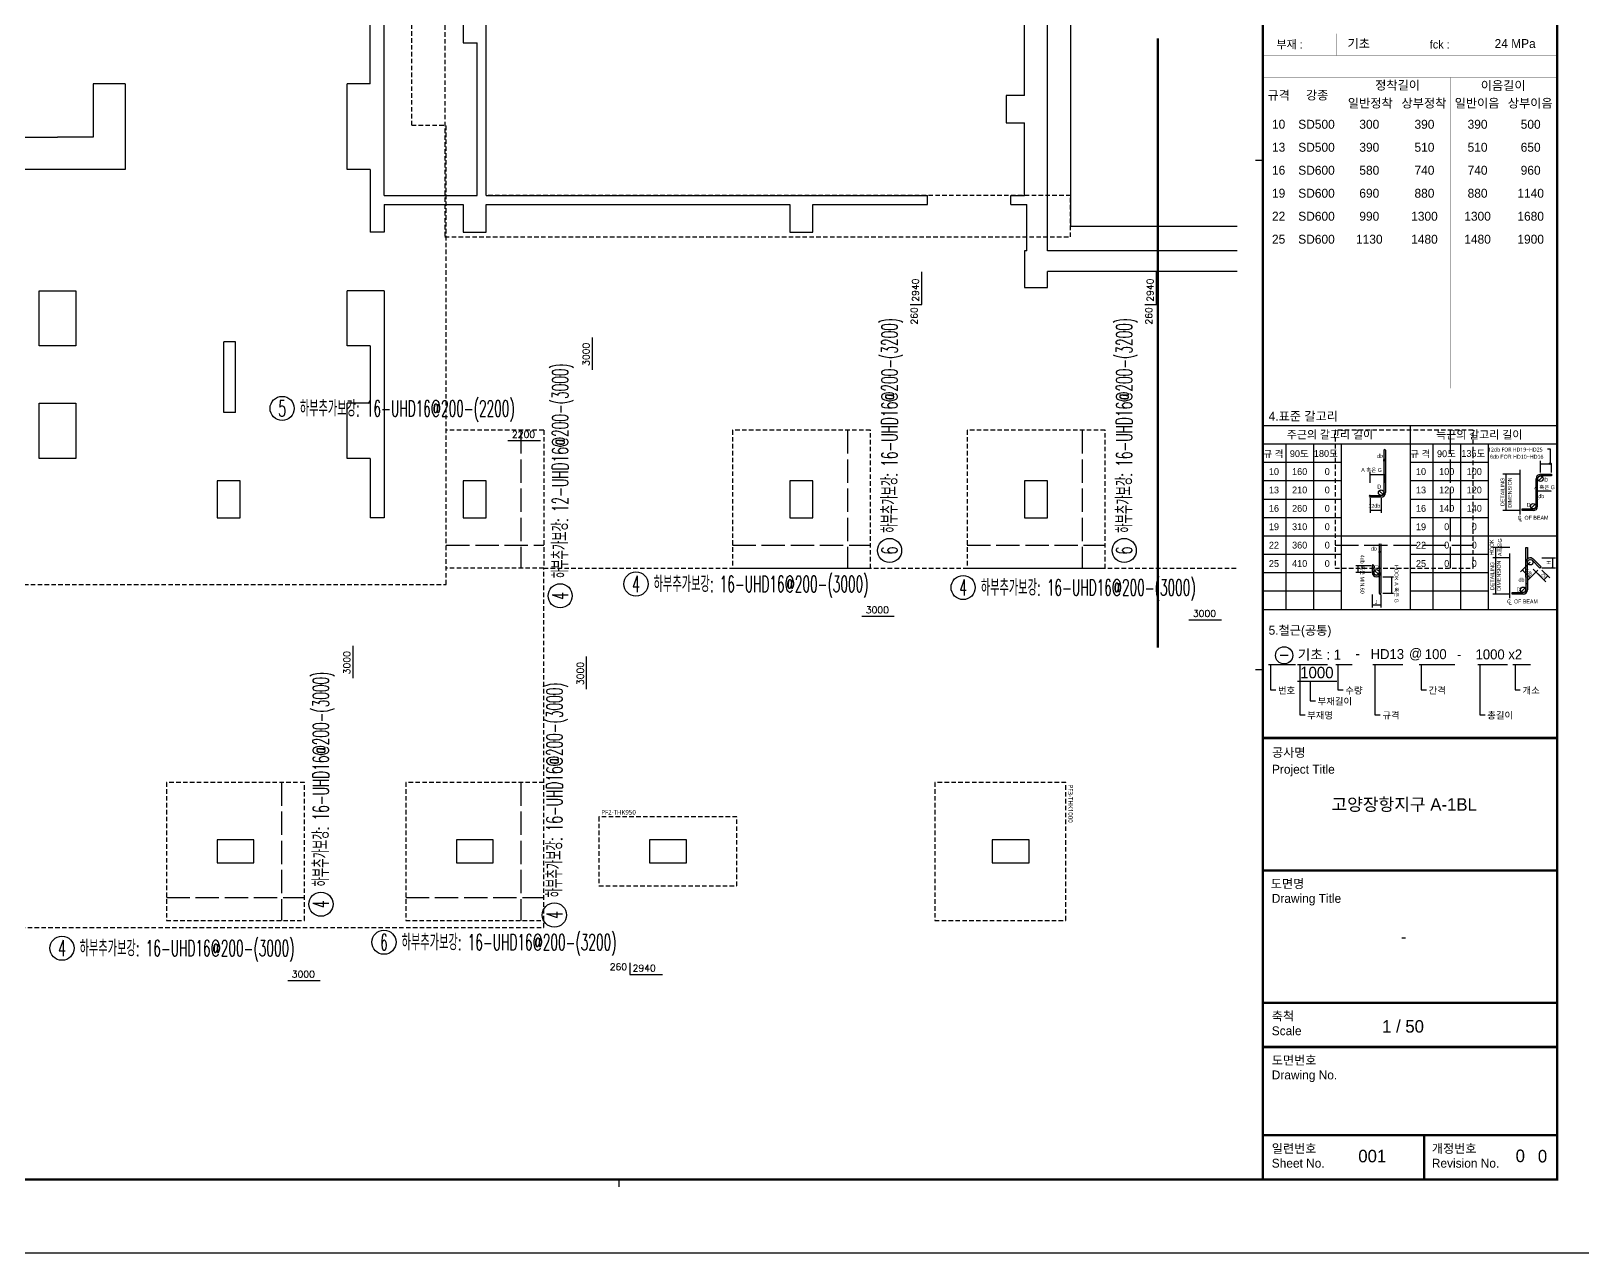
# Model space of a CAD drawing. Header units: millimetres. Extents: x 321717 to 696608, y -514806 to -16026.
# Drawn here: x 570298 to 604030, y -162618 to -136073 of the extents above; entities that cross this region are included whole.
import ezdxf
from ezdxf.enums import TextEntityAlignment as Align

# ---------------------------------------------------------------- set-up
doc = ezdxf.new("R2010")
doc.units = ezdxf.units.MM
doc.header["$LTSCALE"] = 65
doc.linetypes.add('XS-기초$0$HID', pattern=[2.3, 1.5, -0.8])
doc.linetypes.add('XS-기초$0$HID2', pattern=[7.5, 6, -1.5])
doc.layers.get('Defpoints').update_dxf_attribs({"color": 145})
for name, color, linetype in [('XDIM', 7, 'Continuous'), ('XS-기초$0$BAR-B', 2, 'XS-기초$0$HID2'), ('XS-기초$0$MAT', 3, 'XS-기초$0$HID'), ('XS-기초$0$PILE-P', 4, 'XS-기초$0$HID'), ('XS-기초$0$WALL', 11, 'Continuous'), ('XS-기초$0$기초꺽임', 4, 'XS-기초$0$HID'), ('XS-기초$0$기초연단', 3, 'Continuous'), ('XS-기초$0$하부보강', 7, 'XS-기초$0$HID'), ('XTAG', 7, 'Continuous'), ('기초꺽임', 7, 'Continuous')]:
    doc.layers.add(name, color=color, linetype=linetype)
doc.layers.add('XS-기초$0$DEFPOINT', color=144, linetype='Continuous', plot=False)
doc.styles.add('ARIAL', font='malgun_0.ttf')
doc.styles.add('HYULL', font='Dotum.ttf')
doc.styles.add('XRebar', font='Romans.shx', dxfattribs={"bigfont": 'whgtxt.shx'})
doc.styles.add('XRebar2', font='Romans.shx')
doc.styles.add('XRebarSheet', font='HMKMRHD.TTF')
doc.styles.add('XS-기초$0$맑은고딕', font='malgun_0.ttf')
doc.dimstyles.new('NDIM', dxfattribs={"dimtxt": 3, "dimasz": 1.5, "dimexe": 2, "dimexo": 2, "dimgap": 1, "dimtad": 1, "dimdec": 0, "dimdsep": 46, "dimlunit": 6, "dimtxsty": 'ARIAL', "dimblk": 'DOT', "dimcen": 1, "dimclrd": 256, "dimclre": 7, "dimclrt": 3, "dimadec": 0, "dimazin": 0, "dimtfac": 1, "dimtdec": 0, "dimtix": 1, "dimtmove": 2, "dimatfit": 3, "dimldrblk": 'DOT', "dimfxl": 8, "dimtvp": 1, "dimtolj": 1, "dimlwd": -1, "dimlwe": -1, "dimarcsym": 0})

# ---------------------------------------------------------------- blocks, each defined once
blk = doc.blocks.new('_Dot')
at = {"color": 0, "linetype": 'ByBlock', "lineweight": -2}
blk.add_line((-0.5, 0), (-1, 0), dxfattribs=at)
at = {"color": 0, "linetype": 'ByBlock', "const_width": 0.5}
blk.add_lwpolyline([(-0.25, 0, 1), (0.25, 0, 1)], format="xyb", close=True, dxfattribs=at)
blk = doc.blocks.new('*D118')
at = {"color": 7, "transparency": 16777216}
for p, q in [((80432, 20451), (80432, 20463)), ((80477, 20451), (80477, 20463))]:
    blk.add_line(p, q, dxfattribs=at)
at = {"transparency": 16777216}
blk.add_line((80433, 20461), (80475, 20461), dxfattribs=at)
at = {"layer": 'Defpoints', "color": 0, "transparency": 16777216}
for p in [(80432, 20449), (80477, 20461), (80477, 20449)]:
    blk.add_point(p, dxfattribs=at)
at = {"transparency": 16777216, "xscale": 1.5, "yscale": 1.5, "zscale": 1.5, "rotation": 180}
blk.add_blockref('_Dot', (80432, 20461), dxfattribs=at)
at = {"transparency": 16777216, "xscale": 1.5, "yscale": 1.5, "zscale": 1.5}
blk.add_blockref('_Dot', (80477, 20461), dxfattribs=at)
blk = doc.blocks.new('*D119')
at = {"color": 7, "transparency": 16777216}
for p, q in [((76172, 19024), (76172, 19045)), ((76217, 19024), (76217, 19045))]:
    blk.add_line(p, q, dxfattribs=at)
at = {"transparency": 16777216}
blk.add_line((76215, 19043), (76174, 19043), dxfattribs=at)
at = {"layer": 'Defpoints', "color": 0, "transparency": 16777216}
for p in [(76172, 19043), (76172, 19022), (76217, 19022)]:
    blk.add_point(p, dxfattribs=at)
at = {"transparency": 16777216, "xscale": 1.5, "yscale": 1.5, "zscale": 1.5, "rotation": 180}
blk.add_blockref('_Dot', (76172, 19043), dxfattribs=at)
at = {"transparency": 16777216, "xscale": 1.5, "yscale": 1.5, "zscale": 1.5}
blk.add_blockref('_Dot', (76217, 19043), dxfattribs=at)
blk = doc.blocks.new('*D120')
at = {"transparency": 16777216}
blk.add_line((80158, 18181), (80199, 18181), dxfattribs=at)
at = {"layer": 'Defpoints', "color": 0, "transparency": 16777216}
for p in [(80156, 18181), (80201, 18181), (80201, 18181)]:
    blk.add_point(p, dxfattribs=at)
at = {"transparency": 16777216, "xscale": 1.5, "yscale": 1.5, "zscale": 1.5, "rotation": 180}
blk.add_blockref('_Dot', (80156, 18181), dxfattribs=at)
at = {"transparency": 16777216, "xscale": 1.5, "yscale": 1.5, "zscale": 1.5}
blk.add_blockref('_Dot', (80201, 18181), dxfattribs=at)
blk = doc.blocks.new('XS-기초$0$PF3')
at = {"layer": 'XS-기초$0$MAT', "linetype": 'XS-기초$0$HID'}
blk.add_lwpolyline([(-1500, -1650), (1500, -1650), (1500, 1200), (-1500, 1200)], close=True, dxfattribs=at)
at = {"layer": 'XS-기초$0$DEFPOINT', "color": 1, "style": 'XS-기초$0$맑은고딕'}
blk.add_text('PF3-THK1000', height=100, dxfattribs=at).set_placement((-1450, 1300), align=Align.MIDDLE_LEFT)
blk = doc.blocks.new('XS-기초$0$PF2')
at = {"layer": 'XS-기초$0$MAT', "linetype": 'XS-기초$0$HID'}
blk.add_lwpolyline([(-1500, -750), (1500, -750), (1500, 750), (-1500, 750)], close=True, dxfattribs=at)
at = {"layer": 'XS-기초$0$DEFPOINT', "color": 1, "style": 'XS-기초$0$맑은고딕'}
blk.add_text('PF2-THK950', height=100, dxfattribs=at).set_placement((-1450, 850), align=Align.MIDDLE_LEFT)
blk = doc.blocks.new('zhstes')
at = {"layer": 'XS-기초$0$WALL', "color": 5}
for p, q in [((30300, 7250), (30300, 17925)), ((15580, 10875), (15580, 17475)), ((15880, 8450), (15880, 17475)), ((18100, 8450), (18100, 17425)), ((17600, 12565), (17600, 11765)), ((29800, 10625), (29800, 12175)), ((17600, 11765), (17900, 11765)), ((17900, 8450), (17900, 11765)), ((10255, 10875), (9555, 10875)), ((9555, 10875), (9555, 9715)), ((10255, 10875), (10255, 9015)), ((15080, 9015), (15080, 10875)), ((15580, 10875), (15080, 10875)), ((29800, 10625), (29400, 10625)), ((29400, 10625), (29400, 10025)), ((29400, 10025), (29800, 10025)), ((29800, 8450), (29800, 10025)), ((8005, 9715), (8780, 9715)), ((9555, 9715), (8780, 9715)), ((10255, 9015), (7305, 9015)), ((15580, 9015), (15080, 9015)), ((15580, 9015), (15580, 7650)), ((15880, 8450), (17900, 8450)), ((18100, 8450), (27690, 8450)), ((27690, 8250), (27690, 8450)), ((29500, 8450), (29800, 8450)), ((29500, 8250), (29500, 8450)), ((15880, 8250), (15880, 7650)), ((15880, 8250), (17600, 8250)), ((17600, 8250), (17600, 7650)), ((18100, 8250), (24700, 8250)), ((18100, 7650), (18100, 8250)), ((24700, 8250), (24700, 7650)), ((25200, 8250), (27690, 8250)), ((25200, 7650), (25200, 8250)), ((29500, 8250), (29850, 8250)), ((29850, 7250), (29850, 8250)), ((15880, 7650), (15580, 7650)), ((17600, 7650), (18100, 7650)), ((24700, 7650), (25200, 7650)), ((29850, 7250), (29800, 7250)), ((29800, 7250), (29800, 6450)), ((34421, 7250), (30300, 7250)), ((30300, 6450), (30300, 6800)), ((34421, 6800), (30300, 6800)), ((29800, 6450), (30300, 6450)), ((8380, 5180), (8380, 6380)), ((8380, 6380), (9180, 6380)), ((9180, 6380), (9180, 5180)), ((15880, 6380), (15080, 6380)), ((15080, 5180), (15080, 6380)), ((15880, 6380), (15880, 1450)), ((9180, 5180), (8380, 5180)), ((12400, 3735), (12400, 5270)), ((12650, 5270), (12400, 5270)), ((12650, 3735), (12650, 5270)), ((15580, 5180), (15080, 5180)), ((15580, 5180), (15580, 3935)), ((8380, 2735), (8380, 3935)), ((8380, 3935), (9180, 3935)), ((9180, 3935), (9180, 2735)), ((12650, 3735), (12400, 3735)), ((15080, 2735), (15080, 3935)), ((15580, 3935), (15080, 3935)), ((9180, 2735), (8380, 2735)), ((15580, 2735), (15080, 2735)), ((15580, 2735), (15580, 1450)), ((12750, 2250), (12250, 2250)), ((12250, 2250), (12250, 1450)), ((12750, 1450), (12750, 2250)), ((18100, 2250), (17600, 2250)), ((17600, 2250), (17600, 1450)), ((18100, 1450), (18100, 2250)), ((25200, 2250), (24700, 2250)), ((24700, 2250), (24700, 1450)), ((25200, 1450), (25200, 2250)), ((30300, 2250), (29800, 2250)), ((29800, 2250), (29800, 1450)), ((30300, 1450), (30300, 2250)), ((12250, 1450), (12750, 1450)), ((15880, 1450), (15580, 1450)), ((17600, 1450), (18100, 1450)), ((24700, 1450), (25200, 1450)), ((29800, 1450), (30300, 1450)), ((12250, -5550), (12250, -6050)), ((13050, -5550), (12250, -5550)), ((13050, -6050), (13050, -5550)), ((17450, -5550), (17450, -6050)), ((18250, -5550), (17450, -5550)), ((18250, -6050), (18250, -5550)), ((21650, -5550), (21650, -6050)), ((22450, -5550), (21650, -5550)), ((22450, -6050), (22450, -5550)), ((29100, -5550), (29100, -6050)), ((29900, -5550), (29100, -5550)), ((29900, -6050), (29900, -5550)), ((12250, -6050), (13050, -6050)), ((17450, -6050), (18250, -6050)), ((21650, -6050), (22450, -6050)), ((29100, -6050), (29900, -6050))]:
    blk.add_line(p, q, dxfattribs=at)
at = {"layer": 'XS-기초$0$기초꺽임'}
blk.add_lwpolyline([(17200, 18425), (17200, 7550), (30800, 7550), (30800, 8450), (18100, 8450), (18100, 18425)], close=True, dxfattribs=at)
at = {"layer": 'XS-기초$0$기초연단', "linetype": 'XS-기초$0$HID'}
for p, q in [((16480, 9975), (16480, 18425)), ((16480, 9975), (17230, 9975)), ((17230, 0), (17230, 9975)), ((19350, 350), (34421, 350)), ((19350, -7450), (19350, 350)), ((-13925, 0), (17230, 0)), ((-17132, -7450), (19350, -7450))]:
    blk.add_line(p, q, dxfattribs=at)
at = {"layer": 'XS-기초$0$기초연단'}
for p in [(30800, 18425), (34421, 7775)]:
    blk.add_line(p, (30800, 7775), dxfattribs=at)
at = {"layer": '기초꺽임', "color": 1, "const_width": 50}
blk.add_lwpolyline([(32700, -1377), (32700, 11861)], dxfattribs=at)
at = {"layer": 'XS-기초$0$PILE-P', "rotation": 270}
blk.add_blockref('XS-기초$0$PF3', (29500, -5800), dxfattribs=at)
at = {"layer": 'XS-기초$0$PILE-P'}
blk.add_blockref('XS-기초$0$PF2', (22050, -5800), dxfattribs=at)
blk = doc.blocks.new('*U390', base_point=(576051.8221, -144271.2875))
at = {"layer": 'XTAG', "color": 0, "linetype": 'Continuous', "ltscale": 1.17728e-311}
blk.add_circle((575756.5096, -144271.2875), 262.5, dxfattribs=at)
at = {"layer": 'XTAG', "color": 0, "linetype": 'Continuous', "ltscale": 1.17728e-311, "style": 'XRebar', "width": 0.55}
blk.add_text('하부추가보강: 16-UHD16@200-(2200)', height=350, dxfattribs=at).set_placement((576139.3221, -144271.2875), align=Align.MIDDLE_LEFT)
blk.add_text('5', height=350, dxfattribs=at).set_placement((575756.5096, -144271.2875), align=Align.MIDDLE_CENTER)
blk = doc.blocks.new('*U391', base_point=(594058.6077, -147062.3564))
at = {"layer": 'XTAG', "color": 0, "linetype": 'Continuous', "ltscale": 1.17728e-311}
blk.add_circle((594058.6077, -147357.6689), 262.5, dxfattribs=at)
at = {"layer": 'XTAG', "color": 0, "linetype": 'Continuous', "ltscale": 1.17728e-311, "style": 'XRebar', "width": 0.55}
blk.add_text('하부추가보강: 16-UHD16@200-(3200)', height=350, rotation=90, dxfattribs=at).set_placement((594058.6077, -146974.8564), align=Align.MIDDLE_LEFT)
blk.add_text('6', height=350, rotation=90, dxfattribs=at).set_placement((594058.6077, -147357.6689), align=Align.MIDDLE_CENTER)
blk = doc.blocks.new('*U392', base_point=(588958.6077, -147062.3564))
at = {"layer": 'XTAG', "color": 0, "linetype": 'Continuous', "ltscale": 1.17728e-311}
blk.add_circle((588958.6077, -147357.6689), 262.5, dxfattribs=at)
at = {"layer": 'XTAG', "color": 0, "linetype": 'Continuous', "ltscale": 1.17728e-311, "style": 'XRebar', "width": 0.55}
blk.add_text('하부추가보강: 16-UHD16@200-(3200)', height=350, rotation=90, dxfattribs=at).set_placement((588958.6077, -146974.8564), align=Align.MIDDLE_LEFT)
blk.add_text('6', height=350, rotation=90, dxfattribs=at).set_placement((588958.6077, -147357.6689), align=Align.MIDDLE_CENTER)
blk = doc.blocks.new('*U393', base_point=(578264.4668, -155867.9721))
at = {"layer": 'XTAG', "color": 0, "linetype": 'Continuous', "ltscale": 1.17728e-311}
blk.add_circle((577969.1543, -155867.9721), 262.5, dxfattribs=at)
at = {"layer": 'XTAG', "color": 0, "linetype": 'Continuous', "ltscale": 1.17728e-311, "style": 'XRebar', "width": 0.55}
blk.add_text('6', height=350, dxfattribs=at).set_placement((577969.1543, -155867.9721), align=Align.MIDDLE_CENTER)
blk.add_text('하부추가보강: 16-UHD16@200-(3200)', height=350, dxfattribs=at).set_placement((578351.9668, -155867.9721), align=Align.MIDDLE_LEFT)
blk = doc.blocks.new('*U394', base_point=(581798.9149, -148047.1731))
at = {"layer": 'XTAG', "color": 0, "linetype": 'Continuous', "ltscale": 1.17728e-311}
blk.add_circle((581798.9149, -148342.4856), 262.5, dxfattribs=at)
at = {"layer": 'XTAG', "color": 0, "linetype": 'Continuous', "ltscale": 1.17728e-311, "style": 'XRebar', "width": 0.55}
blk.add_text('하부추가보강: 12-UHD16@200-(3000)', height=350, rotation=90, dxfattribs=at).set_placement((581798.9149, -147959.6731), align=Align.MIDDLE_LEFT)
blk.add_text('4', height=350, rotation=90, dxfattribs=at).set_placement((581798.9149, -148342.4856), align=Align.MIDDLE_CENTER)
blk = doc.blocks.new('*U395', base_point=(590852.7845, -148162.2374))
at = {"layer": 'XTAG', "color": 0, "linetype": 'Continuous', "ltscale": 1.17728e-311}
blk.add_circle((590557.472, -148162.2374), 262.5, dxfattribs=at)
at = {"layer": 'XTAG', "color": 0, "linetype": 'Continuous', "ltscale": 1.17728e-311, "style": 'XRebar', "width": 0.55}
blk.add_text('4', height=350, dxfattribs=at).set_placement((590557.472, -148162.2374), align=Align.MIDDLE_CENTER)
blk.add_text('하부추가보강: 16-UHD16@200-(3000)', height=350, dxfattribs=at).set_placement((590940.2845, -148162.2374), align=Align.MIDDLE_LEFT)
blk = doc.blocks.new('*U396', base_point=(583742.1677, -148085.6576))
at = {"layer": 'XTAG', "color": 0, "linetype": 'Continuous', "ltscale": 1.17728e-311}
blk.add_circle((583446.8552, -148085.6576), 262.5, dxfattribs=at)
at = {"layer": 'XTAG', "color": 0, "linetype": 'Continuous', "ltscale": 1.17728e-311, "style": 'XRebar', "width": 0.55}
blk.add_text('4', height=350, dxfattribs=at).set_placement((583446.8552, -148085.6576), align=Align.MIDDLE_CENTER)
blk.add_text('하부추가보강: 16-UHD16@200-(3000)', height=350, dxfattribs=at).set_placement((583829.6677, -148085.6576), align=Align.MIDDLE_LEFT)
blk = doc.blocks.new('*U397', base_point=(581673.2506, -154981.2786))
at = {"layer": 'XTAG', "color": 0, "linetype": 'Continuous', "ltscale": 1.17728e-311}
blk.add_circle((581673.2506, -155276.5911), 262.5, dxfattribs=at)
at = {"layer": 'XTAG', "color": 0, "linetype": 'Continuous', "ltscale": 1.17728e-311, "style": 'XRebar', "width": 0.55}
blk.add_text('하부추가보강: 16-UHD16@200-(3000)', height=350, rotation=90, dxfattribs=at).set_placement((581673.2506, -154893.7786), align=Align.MIDDLE_LEFT)
blk.add_text('4', height=350, rotation=90, dxfattribs=at).set_placement((581673.2506, -155276.5911), align=Align.MIDDLE_CENTER)
blk = doc.blocks.new('*U398', base_point=(576599.1439, -154746.189))
at = {"layer": 'XTAG', "color": 0, "linetype": 'Continuous', "ltscale": 1.17728e-311}
blk.add_circle((576599.1439, -155041.5015), 262.5, dxfattribs=at)
at = {"layer": 'XTAG', "color": 0, "linetype": 'Continuous', "ltscale": 1.17728e-311, "style": 'XRebar', "width": 0.55}
blk.add_text('하부추가보강: 16-UHD16@200-(3000)', height=350, rotation=90, dxfattribs=at).set_placement((576599.1439, -154658.689), align=Align.MIDDLE_LEFT)
blk.add_text('4', height=350, rotation=90, dxfattribs=at).set_placement((576599.1439, -155041.5015), align=Align.MIDDLE_CENTER)
blk = doc.blocks.new('*U399', base_point=(571265.9893, -155998.5311))
at = {"layer": 'XTAG', "color": 0, "linetype": 'Continuous', "ltscale": 1.17728e-311}
blk.add_circle((570970.6768, -155998.5311), 262.5, dxfattribs=at)
at = {"layer": 'XTAG', "color": 0, "linetype": 'Continuous', "ltscale": 1.17728e-311, "style": 'XRebar', "width": 0.55}
blk.add_text('4', height=350, dxfattribs=at).set_placement((570970.6768, -155998.5311), align=Align.MIDDLE_CENTER)
blk.add_text('하부추가보강: 16-UHD16@200-(3000)', height=350, dxfattribs=at).set_placement((571353.4893, -155998.5311), align=Align.MIDDLE_LEFT)
blk = doc.blocks.new('dhs_sheet2e')
h = blk.add_hatch(color=256)
edge = h.paths.add_edge_path()
edge.add_line((76299, 21797), (76299, 20646.2))
edge.add_arc((76224.2, 20646.2), 74.7, -90, 0, ccw=False)
edge.add_line((76224.2, 20571.5), (75925.3, 20571.5))
edge.add_arc((75925.3, 20549.1), 22.4, 90, 270)
edge.add_line((75925.3, 20526.7), (76224.2, 20526.7))
edge.add_arc((76224.2, 20646.2), 119.6, 270, 360)
edge.add_line((76343.8, 20646.2), (76343.8, 21797))
edge.add_arc((76321.4, 21797), 22.4, 0, 180)
blk.add_hatch(color=256).paths.add_polyline_path([(80850.3, 21144.3), (80551.4, 21144.3, 0.4142136), (80431.9, 21024.7), (80431.9, 20621.2), (80431.9, 20277.5, -0.4142136), (80357.1, 20202.7), (80058.2, 20202.7), (80058.2, 20157.9), (80357.1, 20157.9, 0.4142136), (80476.7, 20277.5), (80476.7, 20621.2), (80476.7, 21024.7, -0.4142136), (80551.4, 21099.4), (80850.3, 21099.4)])
h = blk.add_hatch(color=256)
h.paths.add_polyline_path([(76216.8, 18481.2, -0.2277351), (76172, 18387.9), (76172, 17913.3, 1), (76216.8, 17913.3)])
h.paths.add_polyline_path([(76216.8, 19258.4, 1), (76172, 19258.4), (76172, 18481.2, -0.1833618), (76153.2, 18431.7, -0.6790836), (76150.1, 18423.9, -0.2067221), (76146.9, 18425.3, -0.6466922), (76022.6, 18481.2), (76022.6, 18660.6, 1), (75977.7, 18660.6), (75977.7, 18481.2, 1), (76216.8, 18481.2)])
h.paths.add_polyline_path([(76153.2, 18431.7, -0.0300135), (76146.9, 18425.3, 0.2067221), (76150.1, 18423.9, 0.6790836)], flags=17)
h = blk.add_hatch(color=256)
h.paths.add_polyline_path([(80200.9, 19160.1), (80156.1, 19160.1), (80156.1, 18756.6, -0.2277351), (80200.9, 18850)])
h.paths.add_polyline_path([(80156.1, 18756.6), (80156.1, 18353.1), (80156.1, 18009.4, -0.4142136), (80081.4, 17934.7), (79782.5, 17934.7), (79782.5, 17889.8), (80081.4, 17889.8, 0.4142136), (80200.9, 18009.4), (80200.9, 18353.1), (80200.9, 18756.6, -0.6681786), (80328.5, 18809.5), (80539.9, 18598.1), (80571.6, 18629.8), (80360.2, 18841.2, 0.6681786)])
at = {"color": 7}
for p, q in [((73013.1, 29664.7), (72813.3, 29664.7)), ((80551.4, 21191.6), (80551.4, 21507.4)), ((76343.8, 20916), (76343.8, 21141.7)), ((79996, 21144.3), (79533, 21144.3)), ((80850.3, 21191.6), (80850.3, 21435)), ((80431.9, 20947.5), (80431.9, 20685.3)), ((79996, 20157.9), (79533, 20157.9)), ((79720.2, 19160.1), (79257.5, 19160.1)), ((75953.1, 18660.6), (75532.2, 18660.6)), ((79720.2, 18876.2), (79257.5, 18876.2)), ((79720.2, 18876.2), (79257.5, 18876.2)), ((80273.9, 18754.9), (80011.4, 18492.3)), ((80591.1, 18876.2), (80958.3, 18876.2)), ((80591.1, 18607.2), (80958.3, 18607.2)), ((75953.1, 18481.2), (75532.2, 18481.2)), ((76270.6, 18361.7), (76562.3, 18361.7)), ((80485.3, 18543.5), (80222.7, 18281)), ((80488.8, 18437.8), (80698.5, 18228.1)), ((80594.5, 18543.5), (80804.2, 18333.8)), ((75977.7, 17876.9), (75977.7, 17530.5)), ((76216.8, 17876.9), (76216.8, 17530.5)), ((76270.6, 17913.3), (76562.3, 17913.3)), ((79720.2, 17885.5), (79257.5, 17885.5)), ((73477.6, 16230.5), (73697, 16230.5)), ((73013.1, 15831.2), (72813.3, 15831.2)), ((55508.9, 1997.6), (55508.9, 1797.9))]:
    blk.add_line(p, q, dxfattribs=at)
at = {"color": 7, "ltscale": 2}
for p, q in [((73013.1, 22471.6), (81003.6, 22471.6)), ((77008.3, 22471.6), (77008.3, 17477.6)), ((73013.1, 21972.2), (81003.6, 21972.2)), ((73637.3, 21972.2), (73637.3, 17477.6)), ((74386.4, 21972.2), (74386.4, 17477.6)), ((75135.6, 21972.2), (75135.6, 17477.6)), ((77632.6, 21972.2), (77632.6, 17477.6)), ((78381.7, 21972.2), (78381.7, 17477.6)), ((79130.8, 21972.2), (79130.8, 17477.6)), ((73013.1, 21472.8), (75135.6, 21472.8)), ((77008.3, 21472.8), (79130.8, 21472.8)), ((75135.6, 19475.2), (77008.3, 19475.2)), ((79130.8, 19475.2), (81003.6, 19475.2)), ((73013.1, 17477.6), (81003.6, 17477.6))]:
    blk.add_line(p, q, dxfattribs=at)
for p, q in [((76299, 21797), (76299, 20646.2)), ((76343.8, 21797), (76343.8, 20646.2)), ((80742.8, 21835.3), (80817.5, 21835.3)), ((80817.5, 21835.3), (80817.5, 21432.5)), ((79607.9, 21142.4), (79607.9, 20159.8)), ((80551.4, 21144.3), (80850.3, 21144.3)), ((80850.3, 21099.4), (80551.4, 21099.4)), ((80553.3, 21432.5), (80848.4, 21432.5)), ((80850.3, 21144.3), (80850.3, 21099.4)), ((76277.1, 20593.4), (76171.4, 20699.1)), ((80431.9, 20277.5), (80431.9, 21024.7)), ((80835.3, 20687.8), (80431.9, 20687.8)), ((80476.7, 20277.5), (80476.7, 21024.7)), ((80498.6, 20971.9), (80604.3, 21077.5)), ((75925.3, 20571.5), (76224.2, 20571.5)), ((76224.2, 20526.7), (75925.3, 20526.7)), ((80304.3, 20224.6), (80410, 20330.3)), ((80058.2, 20202.7), (80357.1, 20202.7)), ((80058.2, 20157.9), (80058.2, 20202.7)), ((80357.1, 20157.9), (80058.2, 20157.9)), ((76172, 19258.4), (76172, 18481.2)), ((76216.8, 19258.4), (76216.8, 18481.2)), ((79332.2, 19158.3), (79332.2, 18878.1)), ((75592.1, 18659.1), (75592.1, 18482.7)), ((75977.7, 18660.6), (75977.7, 18481.2)), ((76022.6, 18660.6), (76022.6, 18481.2)), ((79332.2, 18874.3), (79332.2, 17887.4)), ((80156.1, 18353.1), (80156.1, 18756.6)), ((80200.9, 18353.1), (80200.9, 18756.6)), ((80328.5, 18809.5), (80539.9, 18598.1)), ((80357.7, 18568.9), (80698.5, 18228.1)), ((80360.2, 18841.2), (80571.6, 18629.8)), ((80539.9, 18598.1), (80571.6, 18629.8)), ((80883.4, 18874.3), (80883.4, 18609.1)), ((76150.1, 18428.4), (76044.4, 18534.1)), ((76502.4, 18360.2), (76502.4, 17914.8)), ((80065.6, 18544), (80274.3, 18335.3)), ((80156.1, 18353.1), (80156.1, 18009.4)), ((80200.9, 18353.1), (80200.9, 18009.4)), ((80749.9, 18385.4), (80646.9, 18282.4)), ((79782.5, 17889.8), (79782.5, 17934.7)), ((79782.5, 17934.7), (80081.4, 17934.7)), ((80081.4, 17889.8), (79782.5, 17889.8)), ((80028.6, 17956.6), (80134.2, 18062.2)), ((76215.3, 17590.4), (75979.2, 17590.4))]:
    blk.add_line(p, q)
at = {"color": 1}
for p, q in [((76299, 21501), (76299, 21548.4)), ((76342.3, 21546.4), (76300.5, 21546.4)), ((76343.8, 21501), (76343.8, 21548.4)), ((75925.3, 20916), (75925.3, 21199.6)), ((75926.8, 21139.7), (76342.3, 21139.7)), ((75925.3, 20500.1), (75925.3, 20098.9)), ((76224.2, 20500.1), (76224.2, 20098.9)), ((76222.7, 20158.9), (75926.8, 20158.9))]:
    blk.add_line(p, q, dxfattribs=at)
at = {"linetype": 'Continuous'}
for p, q in [((79998.5, 20053.3), (79998.5, 21263.8)), ((79722.7, 17785.2), (79722.7, 18995.8))]:
    blk.add_line(p, q, dxfattribs=at)
at = {"color": 4}
for p, q in [((80156.1, 19160.1), (80200.9, 19160.1)), ((80156.1, 18756.6), (80156.1, 19160.1)), ((80200.9, 19160.1), (80200.9, 18850)), ((76172, 18387.9), (76172, 17913.3)), ((76216.8, 18481.2), (76216.8, 17913.3))]:
    blk.add_line(p, q, dxfattribs=at)
at = {"color": 1, "ltscale": 2}
for p, q in [((73160.8, 15979.6), (73897.2, 15979.6)), ((73217.3, 15979.6), (73217.3, 15288.3)), ((73955, 15979.6), (74769.1, 15979.6)), ((74011.5, 15979.6), (74011.5, 14611.4)), ((74992, 15979.6), (75438.1, 15979.6)), ((75048.5, 15979.6), (75048.5, 15288.3)), ((75998.4, 15979.6), (76812.5, 15979.6)), ((76054.9, 15979.6), (76054.9, 14611.4)), ((77253.2, 15979.6), (78222.3, 15979.6)), ((77309.7, 15979.6), (77309.7, 15288.3)), ((78846.9, 15979.6), (79661, 15979.6)), ((78903.4, 15979.6), (78903.4, 14611.4)), ((79804.8, 15979.6), (80281.2, 15979.6)), ((79861.3, 15979.6), (79861.3, 15288.3)), ((73217.3, 15288.3), (73361.3, 15288.3)), ((73955, 15525.5), (75020.4, 15525.5)), ((74296, 15525.5), (74296, 14991.1)), ((75048.5, 15288.3), (75192.5, 15288.3)), ((77309.7, 15288.3), (77453.7, 15288.3)), ((79861.3, 15288.3), (80005.3, 15288.3)), ((74296, 14991.1), (74440, 14991.1)), ((74011.5, 14611.4), (74155.5, 14611.4)), ((76054.9, 14611.4), (76198.9, 14611.4)), ((78903.4, 14611.4), (79047.4, 14611.4))]:
    blk.add_line(p, q, dxfattribs=at)
at = {"color": 30}
for p, q in [((73013.1, 6791.9), (81003.6, 6791.9)), ((73013.1, 5593.3), (81003.6, 5593.3)), ((73013.1, 3196.2), (81003.6, 3196.2))]:
    blk.add_line(p, q, dxfattribs=at)
at = {"color": 7}
blk.add_lwpolyline([(84000, 0), (84000, 59329.4), (0, 59329.4), (0, 0)], close=True, dxfattribs=at)
at = {"color": 30, "const_width": 64.9}
blk.add_lwpolyline([(81003.6, 57331.7), (2996.4, 57331.7), (2996.4, 1997.6), (81003.6, 1997.6)], close=True, dxfattribs=at)
for points in [[(73013.1, 1997.6), (73013.1, 57331.7)], [(73013.1, 13983.4), (81003.6, 13983.4)], [(73013.1, 10387.6), (81003.6, 10387.6)], [(73013.1, 6791.9), (81003.6, 6791.9)], [(73013.1, 5593.3), (81003.6, 5593.3)], [(73013.1, 3196.2), (81003.6, 3196.2)], [(77390.2, 1997.6), (77390.2, 3196.2)]]:
    blk.add_lwpolyline(points, dxfattribs=at)
at = {"color": 7, "const_width": 1.25}
for points in [[(73013.1, 33114.4), (81003.6, 33114.4)], [(75010.7, 32518), (75010.7, 33114.4)], [(77008.3, 33114.4), (77008.3, 32518)], [(79005.9, 32518), (79005.9, 33114.4)], [(73013.1, 32518), (81003.6, 32518)], [(73013.1, 31920), (81003.6, 31920)], [(73839.2, 31920), (73839.2, 23480)], [(75231.7, 31920), (75231.7, 23480)], [(78117.6, 31920), (78117.6, 23480)], [(75231.7, 31445.6), (81003.6, 31445.6)], [(76674.7, 31445.6), (76674.7, 23480)], [(79560.6, 31445.6), (79560.6, 23480)], [(73013.1, 30971.1), (81003.6, 30971.1)], [(73013.1, 30346.9), (81003.6, 30346.9)], [(73013.1, 29722.6), (81003.6, 29722.6)], [(73013.1, 29098.3), (81003.6, 29098.3)], [(73013.1, 28474.1), (81003.6, 28474.1)], [(73013.1, 27849.8), (81003.6, 27849.8)], [(73013.1, 27225.6), (81003.6, 27225.6)], [(73013.1, 26601.3), (81003.6, 26601.3)], [(73013.1, 25977.1), (81003.6, 25977.1)], [(73013.1, 25352.8), (81003.6, 25352.8)], [(73013.1, 24728.5), (81003.6, 24728.5)], [(73013.1, 24104.3), (81003.6, 24104.3)], [(73013.1, 23480), (81003.6, 23480)]]:
    blk.add_lwpolyline(points, dxfattribs=at)
at = {"ltscale": 2, "const_width": 1.25}
for points in [[(73013.1, 33114.4), (73013.1, 32518)], [(81003.6, 32518), (81003.6, 33114.4)], [(73013.1, 31595.4), (73013.1, 23480)], [(81003.6, 23480), (81003.6, 31595.4)]]:
    blk.add_lwpolyline(points, dxfattribs=at)
at = {"color": 7, "ltscale": 2, "const_width": 1.25}
blk.add_lwpolyline([(77008.3, 32518), (77008.3, 33114.4)], dxfattribs=at)
at = {"color": 1, "ltscale": 2, "const_width": 1.87}
for points in [[(79725.1, 2916.8), (79725.1, 2355), (80286.9, 2355), (80286.9, 2916.8), (79725.1, 2916.8)], [(80321.3, 2916.8), (80321.3, 2355), (80883.1, 2355), (80883.1, 2916.8), (80321.3, 2916.8)]]:
    blk.add_lwpolyline(points, dxfattribs=at)
for centre, radius in [((80551.4, 21024.7), 74.7), ((80817.5, 21432.5), 22.4), ((80817.5, 21432.5), 11.2), ((76171.4, 20699.1), 4.48), ((80498.6, 20971.9), 4.48), ((80604.3, 21077.5), 4.48), ((76277.1, 20593.4), 4.48), ((80357.1, 20277.5), 74.7), ((80410, 20330.3), 4.48), ((80304.3, 20224.6), 4.48), ((80275.7, 18756.6), 74.7), ((76044.4, 18534.1), 4.48), ((76150.1, 18428.4), 4.48), ((80081.4, 18009.4), 74.7), ((80028.6, 17956.6), 4.48), ((80134.2, 18062.2), 4.48)]:
    blk.add_circle(centre, radius)
at = {"color": 4}
for centre in [(76224.2, 20646.2), (76097.3, 18481.2)]:
    blk.add_circle(centre, 74.7, dxfattribs=at)
at = {"color": 7, "linetype": 'Continuous'}
blk.add_circle((73588.4, 16228.7), 234.1, dxfattribs=at).dxf.unprotected_set("ltscale", 0)
for centre, radius, start, end in [((76321.4, 21797), 22.4, 0, 180), ((80551.4, 21024.7), 119.6, 90, 180), ((80551.4, 21024.7), 74.7, 90, 180), ((75925.3, 20549.1), 22.4, 90, 270), ((76224.2, 20646.2), 119.6, 270, 0), ((76224.2, 20646.2), 74.7, 270, 0), ((80357.1, 20277.5), 74.7, 270, 0), ((80357.1, 20277.5), 119.6, 270, 0), ((76000.1, 18660.6), 22.4, 0, 180), ((80275.7, 18756.6), 119.6, 45, 180), ((76097.3, 18481.2), 119.6, 180, 0), ((76097.3, 18481.2), 74.7, 180, 0), ((80081.4, 18009.4), 119.6, 270, 0), ((80081.4, 18009.4), 74.7, 270, 0)]:
    blk.add_arc(centre, radius, start, end)
at = {"color": 4}
blk.add_arc((76194.4, 17913.3), 22.4, 180, 0, dxfattribs=at)
at = {"color": 1, "rotation": 180}
for p, xscale, yscale, zscale in [((76299, 21546.4), 1.5, 1.5, 1.5), ((75925.3, 21139.7), 11.98573127229489, 11.98573127229489, 11.98573127229489), ((75925.3, 20158.9), 11.98573127229489, 11.98573127229489, 11.98573127229489)]:
    blk.add_blockref('_Dot', p, dxfattribs=dict(at, xscale=xscale, yscale=yscale, zscale=zscale))
at = {"color": 1}
for p, xscale, yscale, zscale in [((76343.8, 21546.4), 1.5, 1.5, 1.5), ((76343.8, 21139.7), 1.498216409036861, 1.498216409036861, 1.498216409036861), ((76224.2, 20158.9), 11.98573127229489, 11.98573127229489, 11.98573127229489)]:
    blk.add_blockref('_Dot', p, dxfattribs=dict(at, xscale=xscale, yscale=yscale, zscale=zscale))
for p, xscale, yscale, zscale, rotation in [((79607.9, 21144.3), 14.98216409036861, 14.98216409036861, 14.98216409036861, 90), ((80551.4, 21432.5), 14.98216409036861, 14.98216409036861, 14.98216409036861, 180), ((80431.9, 20687.8), 14.98216409036861, 14.98216409036861, 14.98216409036861, 180), ((79607.9, 20157.9), 14.98216409036861, 14.98216409036861, 14.98216409036861, 270), ((79332.2, 19160.1), 14.98216409036861, 14.98216409036861, 14.98216409036861, 90), ((75592.1, 18660.6), 11.98573127229489, 11.98573127229489, 11.98573127229489, 90), ((79332.2, 18876.2), 14.98216409036861, 14.98216409036861, 14.98216409036861, 90), ((79332.2, 18876.2), 1.872770511296076, 1.872770511296076, 1.872770511296076, 270), ((80064, 18545), 14.98216409036862, 14.98216409036862, 14.98216409036862, 135.0000000000825), ((80883.4, 18876.2), 14.98216409036861, 14.98216409036861, 14.98216409036861, 90), ((80883.4, 18607.2), 14.98216409036861, 14.98216409036861, 14.98216409036861, 270), ((75592.1, 18481.2), 11.98573127229489, 11.98573127229489, 11.98573127229489, 270), ((76502.4, 18361.7), 11.98573127229489, 11.98573127229489, 11.98573127229489, 90), ((80275.7, 18333.9), 14.98216409036862, 14.98216409036862, 14.98216409036862, 315.0000000000825), ((80645.5, 18281.1), 14.98216409036861, 14.98216409036861, 14.98216409036861, 225.0000000002524), ((80751.2, 18386.8), 14.98216409036861, 14.98216409036861, 14.98216409036861, 45.00000000025246), ((76502.4, 17913.3), 11.98573127229489, 11.98573127229489, 11.98573127229489, 270), ((79332.2, 17885.5), 14.98216409036861, 14.98216409036861, 14.98216409036861, 270), ((75977.7, 17590.4), 11.98573127229489, 11.98573127229489, 11.98573127229489, 180)]:
    blk.add_blockref('_Dot', p, dxfattribs=dict(xscale=xscale, yscale=yscale, zscale=zscale, rotation=rotation))
for p, xscale, yscale, zscale in [((80850.3, 21432.5), 1.872770511296076, 1.872770511296076, 1.872770511296076), ((80850.3, 20687.8), 14.98216409036861, 14.98216409036861, 14.98216409036861), ((76216.8, 17590.4), 11.98573127229489, 11.98573127229489, 11.98573127229489)]:
    blk.add_blockref('_Dot', p, dxfattribs=dict(xscale=xscale, yscale=yscale, zscale=zscale))
at = {"color": 3}
for s, height, style, p in [('부재 :', 220, 'XRebarSheet', (73378.9, 32707.9)), ('fck :', 220, 'XRebarSheet', (77546.2, 32707.9)), ('규격', 242.71, 'XRebarSheet', (73138.4, 31320.7)), ('강종', 242.71, 'XRebarSheet', (74182, 31320.7)), ('주근의 갈고리 길이', 217.47, 'XRebarSheet', (73661.6, 22115.7)), ('늑근의 갈고리 길이', 217.47, 'XRebarSheet', (77716.4, 22111.4)), ('규 격', 184.85, 'XRebarSheet', (73024.7, 21609.3)), ('90도', 184.85, 'XRebarSheet', (73743.9, 21612.7)), ('180도', 184.85, 'XRebarSheet', (74396.5, 21618.3)), ('규 격', 184.85, 'XRebarSheet', (77015.8, 21609.3)), ('90도', 184.85, 'XRebarSheet', (77741.9, 21610.8)), ('135도', 184.85, 'XRebarSheet', (78402.8, 21618.5)), ('기초 : 1', 271.84, 'HYULL', (73958.2, 16112.5)), ('-', 271.8, 'HYULL', (75524.6, 16143.6)), ('HD13', 271.84, 'HYULL', (75937.6, 16126.4)), ('@', 271.8, 'HYULL', (76981.9, 16143.6)), ('100', 271.84, 'HYULL', (77410.5, 16124.9)), ('-', 271.8, 'HYULL', (78283.3, 16120.3)), ('1000 x2', 271.84, 'HYULL', (78789.8, 16118.6)), ('번호', 181.22, 'XRebarSheet', (73421.4, 15184.8)), ('수량', 181.22, 'XRebarSheet', (75252.6, 15184.8)), ('간격', 181.22, 'XRebarSheet', (77513.8, 15184.8)), ('개소', 181.22, 'XRebarSheet', (80065.4, 15184.8)), ('부재길이', 181.22, 'XRebarSheet', (74500.1, 14887.6)), ('부재명', 181.22, 'XRebarSheet', (74215.6, 14507.8)), ('규격', 181.22, 'XRebarSheet', (76259, 14507.8)), ('총길이', 181.22, 'XRebarSheet', (79107.5, 14507.8))]:
    blk.add_text(s, height=height, dxfattribs=dict(at, style=style)).set_placement(p)
at = {"color": 7, "style": 'XRebarSheet'}
for s, p in [('4.표준 갈고리', (73168.2, 22602.8)), ('5.철근(공통)', (73167, 16788))]:
    blk.add_text(s, height=242.71, dxfattribs=at).set_placement(p)
for s, height, style, p in [('db', 104.88, 'HYULL', (76110.6, 21591.3)), ('12db FOR HD19~HD25', 104.875, 'ARIAL', (79128.8, 21763.4)), ('6db FOR HD10~HD16', 104.875, 'HYULL', (79181.1, 21570.1)), ('A 혹은 G', 104.88, 'HYULL', (75682.6, 21210.1)), ('D', 104.9, 'HYULL', (76121.8, 20758.8)), ('A 혹은 G', 104.88, 'HYULL', (80384, 20740.7)), ('D', 104.9, 'HYULL', (80656, 20944.7)), ('12db', 104.88, 'HYULL', (75877.3, 20236.3)), ('D', 104.9, 'HYULL', (80177.8, 20262.8)), ('db', 104.88, 'HYULL', (80494.6, 20497.1)), ('C  OF BEAM', 104.88, 'HYULL', (79933.3, 19912.7)), ('L', 104.9, 'HYULL', (79978.2, 19870.3)), ('db', 104.88, 'HYULL', (75947.2, 19073.7)), ('db', 104.88, 'HYULL', (79955.9, 18229.1)), ('J', 104.9, 'HYULL', (76052.4, 17620.3)), ('C  OF BEAM', 104.88, 'HYULL', (79646.6, 17640.3)), ('D', 104.9, 'HYULL', (79902.1, 17964.6)), ('L', 104.9, 'HYULL', (79691.4, 17597.9))]:
    blk.add_text(s, height=height, dxfattribs=dict(style=style)).set_placement(p)
at = {"style": 'HYULL'}
for s, height, rotation, p in [('DETAILING', 104.88, 90, (79572.8, 20283)), ('DIMENSION', 104.88, 90, (79773.2, 20238.9)), ('HOOK', 104.88, 90, (79280.6, 18949.8)), ('A혹은G', 104.88, 90, (79503.2, 18925.5)), ('4db 혹은 MIN.60', 104.875, 270, (75662.8, 18959.9)), ('D', 104.9, 270, (76045.4, 18676.8)), ('HOOK A 혹은 G', 104.875, 270, (76588.8, 18683)), ('DETAILING', 104.88, 90, (79297.1, 18001.8)), ('DIMENSION', 104.88, 90, (79475.3, 17979.8)), ('H', 104.9, 90, (80828.6, 18696.9))]:
    blk.add_text(s, height=height, rotation=rotation, dxfattribs=at).set_placement(p)
at = {"style": 'HYULL', "width": 0.8}
for s, height, rotation, p in [('6db', 104.88, 315, (80113.5, 18528.3)), ('D', 104.9, 45, (80638.1, 18324.3))]:
    blk.add_text(s, height=height, rotation=rotation, dxfattribs=at).set_placement(p)
at = {"color": 3, "linetype": 'Continuous', "style": 'HYULL'}
e = blk.add_text('1000', height=312.13, dxfattribs=at)
e.set_placement((74023.5, 15760.5), align=Align.MIDDLE_LEFT)
e.dxf.unprotected_set("ltscale", 0)
at = {"color": 7, "style": 'XRebarSheet'}
for s, height, p in [('공사명', 241.63, (73259, 13591.6)), ('Project Title', 241.632, (73259, 13135.1)), ('도면명', 241.63, (73225, 10028.1)), ('Drawing Title', 241.632, (73252.8, 9628.5)), ('축척', 241.63, (73252.8, 6432.3)), ('Scale', 241.63, (73252.8, 6032.8)), ('도면번호', 241.63, (73252.8, 5233.8)), ('Drawing No.', 241.632, (73252.8, 4834.2)), ('일련번호', 241.63, (73252.8, 2836.6)), ('개정번호', 241.63, (77602.3, 2836.6)), ('Sheet No.', 241.63, (73252.8, 2437.1)), ('Revision No.', 241.632, (77602.3, 2437.1))]:
    blk.add_text(s, height=height, dxfattribs=at).set_placement(p, align=Align.MIDDLE_LEFT)
for base, p1, p2, picture, middle in [((80476.7, 20461.4), (80431.9, 20449.3), (80476.7, 20449.3), '*D118', (80454.3, 20461.4)), ((76172, 19043.3), (76216.8, 19021.8), (76172, 19021.8), '*D119', (76194.4, 19043.3)), ((80200.9, 18181.3), (80156.1, 18181.3), (80200.9, 18181.3), '*D120', (80178.5, 18181.3))]:
    dim = blk.add_linear_dim(base=base, p1=p1, p2=p2, text=' ', dimstyle='NDIM')
    dim.commit()
    dim.dimension.update_dxf_attribs({"geometry": picture, "text_midpoint": middle})

msp = doc.modelspace()

# ---------------------------------------------------------------- linework, layer by layer
at = {"color": 7, "ltscale": 2}
for p, q in [((597074.1, -145839.7), (598772.1, -145839.7)), ((600270.3, -145839.7), (601968.2, -145839.7)), ((597074.1, -146239.2), (598772.1, -146239.2)), ((600270.3, -146239.2), (601968.2, -146239.2)), ((597074.1, -146638.7), (598772.1, -146638.7)), ((600270.3, -146638.7), (601968.2, -146638.7)), ((597074.1, -147038.3), (598772.1, -147038.3)), ((600270.3, -147038.3), (601968.2, -147038.3)), ((597074.1, -147437.8), (598772.1, -147437.8)), ((600270.3, -147437.8), (601968.2, -147437.8)), ((597074.1, -147837.3), (598772.1, -147837.3)), ((600270.3, -147837.3), (601968.2, -147837.3)), ((597074.1, -148236.8), (598772.1, -148236.8)), ((600270.3, -148236.8), (601968.2, -148236.8))]:
    msp.add_line(p, q, dxfattribs=at)
at = {"layer": 'XDIM', "color": 250, "linetype": 'Continuous', "ltscale": 2.7937e-313}
for p, q in [((589133.6, -142590.3), (589133.6, -142590.3)), ((594233.6, -142590.3), (594233.6, -142590.3)), ((581973.9, -143575.1), (581973.9, -143575.1)), ((580523.9, -144446.3), (580523.9, -144446.3)), ((588214.3, -148260.7), (588214.3, -148260.7)), ((595324.9, -148337.2), (595324.9, -148337.2)), ((576774.1, -150274.1), (576774.2, -150274.1)), ((581848.3, -150509.2), (581848.3, -150509.2)), ((575738.1, -156173.5), (575738.1, -156173.5)), ((582736.6, -156043), (582736.6, -156043))]:
    msp.add_line(p, q, dxfattribs=at)
at = {"layer": 'XDIM', "color": 1, "linetype": 'Continuous', "ltscale": 2.7937e-313}
for points in [[(589407.9, -142010.6), (589658.6, -142010.6), (589658.6, -141303.7)], [(594507.9, -142010.6), (594758.6, -142010.6), (594758.6, -141303.7)], [(582498.9, -143435.1), (582498.9, -142728.2)], [(580663.9, -144971.3), (581370.8, -144971.3)], [(588354.3, -148785.7), (589061.2, -148785.7)], [(595464.9, -148862.2), (596171.8, -148862.2)], [(577299.1, -150134.1), (577299.1, -149427.2)], [(582373.3, -150369.2), (582373.3, -149662.3)], [(583316.2, -156317.3), (583316.2, -156568), (584023.1, -156568)], [(575878.1, -156698.5), (576585, -156698.5)]]:
    msp.add_lwpolyline(points, dxfattribs=at)
at = {"layer": 'XS-기초$0$BAR-B', "ltscale": 1.3}
for p, q in [((580942.1, -144744.7), (580942.1, -147744.7)), ((588042.1, -144744.7), (588042.1, -147744.7)), ((593142.1, -144744.7), (593142.1, -147744.7)), ((601142.1, -144744.7), (601142.1, -147744.7)), ((579322.1, -147244.7), (581442.1, -147244.7)), ((585542.1, -147244.7), (588542.1, -147244.7)), ((590642.1, -147244.7), (593642.1, -147244.7)), ((598642.1, -147244.7), (601642.1, -147244.7)), ((575742.1, -152394.7), (575742.1, -155394.7)), ((580942.1, -152394.7), (580942.1, -155394.7)), ((573242.1, -154894.7), (576242.1, -154894.7)), ((578442.1, -154894.7), (581442.1, -154894.7))]:
    msp.add_line(p, q, dxfattribs=at)
at = {"layer": 'XS-기초$0$MAT'}
for p, q in [((581442.1, -144744.7), (579322.1, -144744.7)), ((581442.1, -144744.7), (581442.1, -147744.7)), ((581442.1, -147744.7), (579322.1, -147744.7))]:
    msp.add_line(p, q, dxfattribs=at)
at = {"layer": 'XS-기초$0$WALL', "color": 5}
for p, q in [((580192.1, -145844.7), (579692.1, -145844.7)), ((579692.1, -145844.7), (579692.1, -146644.7)), ((580192.1, -146644.7), (580192.1, -145844.7)), ((579692.1, -146644.7), (580192.1, -146644.7))]:
    msp.add_line(p, q, dxfattribs=at)
at = {"layer": 'XS-기초$0$하부보강', "linetype": 'XS-기초$0$HID'}
for points in [[(585542.1, -147744.7), (588542.1, -147744.7), (588542.1, -144744.7), (585542.1, -144744.7)], [(590642.1, -147744.7), (593642.1, -147744.7), (593642.1, -144744.7), (590642.1, -144744.7)], [(598642.1, -147744.7), (601642.1, -147744.7), (601642.1, -144744.7), (598642.1, -144744.7)], [(573242.1, -155394.7), (576242.1, -155394.7), (576242.1, -152394.7), (573242.1, -152394.7)], [(578442.1, -155394.7), (581442.1, -155394.7), (581442.1, -152394.7), (578442.1, -152394.7)]]:
    msp.add_lwpolyline(points, close=True, dxfattribs=at)

# ---------------------------------------------------------------- block references
at = {"color": 255, "xscale": 0.8000000006602158, "yscale": 0.8000000006602158, "zscale": 0.8000000006602158}
msp.add_blockref('dhs_sheet2e', (538663.6, -162618.4), dxfattribs=at)
at = {"layer": 'XS-기초$0$하부보강'}
msp.add_blockref('zhstes', (562092.1, -148094.7), dxfattribs=at)
at = {"layer": 'XTAG', "color": 171, "linetype": 'Continuous', "ltscale": 1.17728e-311}
for name, p in [('*U392', (588958.6, -147062.4)), ('*U391', (594058.6, -147062.4)), ('*U394', (581798.9, -148047.2)), ('*U390', (576051.8, -144271.3)), ('*U396', (583742.2, -148085.7)), ('*U395', (590852.8, -148162.2)), ('*U398', (576599.1, -154746.2)), ('*U397', (581673.3, -154981.3)), ('*U399', (571266, -155998.5)), ('*U393', (578264.5, -155868))]:
    msp.add_blockref(name, p, dxfattribs=at)

# ---------------------------------------------------------------- texts
at = {"color": 3, "style": 'XRebarSheet'}
for s, height, p in [('기초', 194.17, (598912.5, -136441.8)), ('24 MPa', 194.17, (602108.7, -136441.8)), ('001', 271.84, (599146.7, -160649.9))]:
    msp.add_text(s, height=height, dxfattribs=at).set_placement(p)
for s, height, p in [('정착길이', 194.17, (600000.4, -137248.3)), ('이음길이', 194.17, (602295.6, -137255.5)), ('일반정착', 194.17, (599406.9, -137638.9)), ('상부정착', 194.17, (600572.3, -137638.9)), ('일반이음', 194.17, (601727.4, -137638.9)), ('상부이음', 194.17, (602882.8, -137638.9)), ('10', 194.17, (597414.7, -138097.3)), ('SD500', 194.17, (598237.7, -138098.6)), ('300', 194.17, (599385.8, -138098.6)), ('390', 194.17, (600584.4, -138098.6)), ('390', 194.17, (601738.7, -138098.6)), ('500', 194.17, (602893.1, -138098.6)), ('13', 194.17, (597414.7, -138596.7)), ('SD500', 194.17, (598237.7, -138598)), ('390', 194.17, (599385.8, -138598)), ('510', 194.17, (600584.4, -138598)), ('510', 194.17, (601738.7, -138598)), ('650', 194.17, (602893.1, -138598)), ('16', 194.17, (597414.7, -139096.1)), ('SD600', 194.17, (598237.7, -139097.4)), ('580', 194.17, (599385.8, -139097.4)), ('740', 194.17, (600584.4, -139097.4)), ('740', 194.17, (601738.7, -139097.4)), ('960', 194.17, (602893.1, -139097.4)), ('19', 194.17, (597414.7, -139595.5)), ('SD600', 194.17, (598237.7, -139596.8)), ('690', 194.17, (599385.8, -139596.8)), ('880', 194.17, (600584.4, -139596.8)), ('880', 194.17, (601738.7, -139596.8)), ('1140', 194.17, (602893.1, -139596.8)), ('22', 194.17, (597414.7, -140094.9)), ('SD600', 194.17, (598237.7, -140096.2)), ('990', 194.17, (599385.8, -140096.2)), ('1300', 194.17, (600584.4, -140096.2)), ('1300', 194.17, (601738.7, -140096.2)), ('1680', 194.17, (602893.1, -140096.2)), ('25', 194.17, (597414.7, -140594.3)), ('SD600', 194.17, (598237.7, -140595.6)), ('1130', 194.17, (599385.8, -140595.6)), ('1480', 194.17, (600584.4, -140595.6)), ('1480', 194.17, (601738.7, -140595.6)), ('1900', 194.17, (602893.1, -140595.6)), ('10', 147.88, (597313, -145644.1)), ('160', 147.88, (597871.7, -145643.1)), ('0', 147.9, (598471, -145643.1)), ('10', 147.88, (600509.2, -145644.1)), ('100', 147.88, (601067.9, -145643.1)), ('100', 147.88, (601667.2, -145643.1)), ('13', 147.88, (597313, -146043.6)), ('210', 147.88, (597871.7, -146042.7)), ('0', 147.9, (598471, -146042.7)), ('13', 147.88, (600509.2, -146043.6)), ('120', 147.88, (601067.9, -146042.7)), ('120', 147.88, (601667.2, -146042.7)), ('16', 147.88, (597313, -146443.1)), ('260', 147.88, (597871.7, -146442.2)), ('0', 147.9, (598471, -146442.2)), ('16', 147.88, (600509.2, -146443.1)), ('140', 147.88, (601067.9, -146442.2)), ('140', 147.88, (601667.2, -146442.2)), ('19', 147.88, (597313, -146842.7)), ('310', 147.88, (597871.7, -146841.7)), ('0', 147.9, (598471, -146841.7)), ('19', 147.88, (600509.2, -146842.7)), ('0', 147.9, (601067.9, -146841.7)), ('0', 147.9, (601667.2, -146841.7)), ('22', 147.88, (597313, -147242.2)), ('360', 147.88, (597871.7, -147241.2)), ('0', 147.9, (598471, -147241.2)), ('22', 147.88, (600509.2, -147242.2)), ('0', 147.9, (601067.9, -147241.2)), ('0', 147.9, (601667.2, -147241.2)), ('25', 147.88, (597313, -147641.7)), ('410', 147.88, (597871.7, -147640.8)), ('0', 147.9, (598471, -147640.8)), ('25', 147.88, (600509.2, -147641.7)), ('0', 147.9, (601067.9, -147640.8)), ('0', 147.9, (601667.2, -147640.8))]:
    msp.add_text(s, height=height, dxfattribs=at).set_placement(p, align=Align.MIDDLE_CENTER)
for s, p in [('고양장항지구 A-1BL', (600142.1, -152870.4)), ('-', (600131.5, -155747.2)), ('1 / 50', (600118.2, -157691)), ('0', (602667.7, -160509)), ('0', (603150.3, -160516.4))]:
    msp.add_text(s, height=272, dxfattribs=at).set_placement(p, align=Align.MIDDLE)
at = {"layer": 'XDIM', "color": 3, "linetype": 'Continuous', "ltscale": 2.7937e-313, "style": 'XRebar2'}
for s, p in [('2940', (589638.1, -141701)), ('2940', (594738.1, -141701)), ('3000', (582479.7, -143096.7)), ('3000', (577280, -149795.7)), ('3000', (582354.1, -150030.8))]:
    msp.add_text(s, height=147, rotation=90, dxfattribs=at).set_placement(p, align=Align.BOTTOM_CENTER)
for p in [(589610.7, -142072.3), (594710.7, -142072.3)]:
    msp.add_text('260', height=147, rotation=90, dxfattribs=at).set_placement(p, align=Align.BOTTOM_RIGHT)
for s, p in [('2200', (581002.3, -144952.1)), ('3000', (588692.6, -148766.5)), ('3000', (595803.3, -148843.1)), ('3000', (576216.5, -156679.4)), ('2940', (583625.8, -156547.4))]:
    msp.add_text(s, height=147, dxfattribs=at).set_placement(p, align=Align.BOTTOM_CENTER)
msp.add_text('260', height=147, dxfattribs=at).set_placement((583254.6, -156520), align=Align.BOTTOM_RIGHT)

doc.saveas('drawing.dxf')
